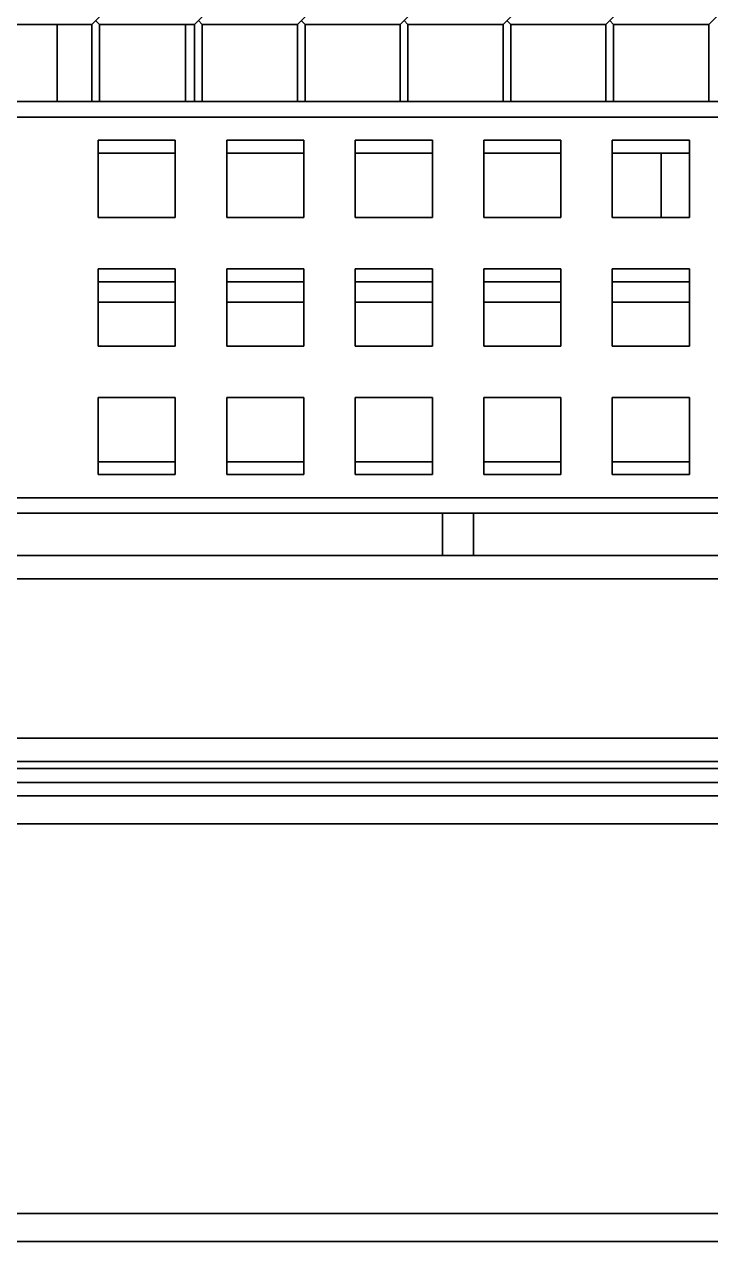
# Model space of a CAD drawing. Header units: millimetres. Extents: x 32496 to 166256, y 3504 to 23939.
# Drawn here: x 96707 to 96974, y 19902.3 to 20375.6 of the extents above; entities that cross this region are included whole.
import ezdxf

# ---------------------------------------------------------------- set-up
doc = ezdxf.new("R2010")
doc.units = ezdxf.units.MM
doc.layers.get('0').update_dxf_attribs({"lineweight": 35})

# ---------------------------------------------------------------- blocks, each defined once
blk = doc.blocks.new('8-1250')
at = {"linetype": 'Continuous'}
for p, q in [((-3266.63, -34384.79), (-3229.63, -34384.79)), ((-3243.13, -34414.79), (-3243.13, -34384.79)), ((-3229.63, -34384.79), (-3226.63, -34381.79)), ((-3229.63, -34384.79), (-3229.63, -34414.79)), ((-3226.63, -34384.79), (-3228.13, -34383.29)), ((-3226.63, -34384.79), (-3226.63, -34414.79)), ((-3226.63, -34384.79), (-3189.63, -34384.79)), ((-3193.13, -34384.79), (-3193.13, -34414.79)), ((-3189.63, -34384.79), (-3186.63, -34381.79)), ((-3189.63, -34384.79), (-3189.63, -34414.79)), ((-3186.63, -34384.79), (-3188.13, -34383.29)), ((-3186.63, -34384.79), (-3186.63, -34414.79)), ((-3186.63, -34384.79), (-3149.63, -34384.79)), ((-3149.63, -34384.79), (-3146.63, -34381.79)), ((-3149.63, -34384.79), (-3149.63, -34414.79)), ((-3146.63, -34384.79), (-3148.13, -34383.29)), ((-3146.63, -34384.79), (-3146.63, -34414.79)), ((-3146.63, -34384.79), (-3109.63, -34384.79)), ((-3109.63, -34384.79), (-3106.63, -34381.79)), ((-3109.63, -34384.79), (-3109.63, -34414.79)), ((-3106.63, -34384.79), (-3108.13, -34383.29)), ((-3106.63, -34384.79), (-3106.63, -34414.79)), ((-3106.63, -34384.79), (-3069.63, -34384.79)), ((-3069.63, -34384.79), (-3066.63, -34381.79)), ((-3069.63, -34384.79), (-3069.63, -34414.79)), ((-3066.63, -34384.79), (-3068.13, -34383.29)), ((-3066.63, -34384.79), (-3066.63, -34414.79)), ((-3066.63, -34384.79), (-3029.63, -34384.79)), ((-3029.63, -34384.79), (-3026.63, -34381.79)), ((-3029.63, -34384.79), (-3029.63, -34414.79)), ((-3026.63, -34384.79), (-3028.13, -34383.29)), ((-3026.63, -34384.79), (-3026.63, -34414.79)), ((-3026.63, -34384.79), (-2989.63, -34384.79)), ((-2989.63, -34384.79), (-2986.63, -34381.79)), ((-2989.63, -34384.79), (-2989.63, -34414.79)), ((-2665.63, -34414.79), (-3291.63, -34414.79)), ((-3291.63, -34420.79), (-2665.63, -34420.79)), ((-3227.13, -34459.79), (-3227.13, -34429.79)), ((-3227.13, -34429.79), (-3197.13, -34429.79)), ((-3197.13, -34429.79), (-3197.13, -34459.79)), ((-3177.13, -34459.79), (-3177.13, -34429.79)), ((-3177.13, -34429.79), (-3147.13, -34429.79)), ((-3147.13, -34429.79), (-3147.13, -34459.79)), ((-3127.13, -34459.79), (-3127.13, -34429.79)), ((-3127.13, -34429.79), (-3097.13, -34429.79)), ((-3097.13, -34429.79), (-3097.13, -34459.79)), ((-3077.13, -34459.79), (-3077.13, -34429.79)), ((-3077.13, -34429.79), (-3047.13, -34429.79)), ((-3047.13, -34429.79), (-3047.13, -34459.79)), ((-3027.13, -34459.79), (-3027.13, -34429.79)), ((-3027.13, -34429.79), (-2997.13, -34429.79)), ((-2997.13, -34429.79), (-2997.13, -34459.79)), ((-3197.13, -34434.79), (-3227.13, -34434.79)), ((-3147.13, -34434.79), (-3177.13, -34434.79)), ((-3097.13, -34434.79), (-3127.13, -34434.79)), ((-3047.13, -34434.79), (-3077.13, -34434.79)), ((-2997.13, -34434.79), (-3027.13, -34434.79)), ((-3008.13, -34434.79), (-3008.13, -34459.79)), ((-3197.13, -34459.79), (-3227.13, -34459.79)), ((-3147.13, -34459.79), (-3177.13, -34459.79)), ((-3097.13, -34459.79), (-3127.13, -34459.79)), ((-3047.13, -34459.79), (-3077.13, -34459.79)), ((-2997.13, -34459.79), (-3027.13, -34459.79)), ((-3227.13, -34509.79), (-3227.13, -34479.79)), ((-3227.13, -34479.79), (-3197.13, -34479.79)), ((-3197.13, -34479.79), (-3197.13, -34509.79)), ((-3177.13, -34509.79), (-3177.13, -34479.79)), ((-3177.13, -34479.79), (-3147.13, -34479.79)), ((-3147.13, -34479.79), (-3147.13, -34509.79)), ((-3127.13, -34509.79), (-3127.13, -34479.79)), ((-3127.13, -34479.79), (-3097.13, -34479.79)), ((-3097.13, -34479.79), (-3097.13, -34509.79)), ((-3077.13, -34509.79), (-3077.13, -34479.79)), ((-3077.13, -34479.79), (-3047.13, -34479.79)), ((-3047.13, -34479.79), (-3047.13, -34509.79)), ((-3027.13, -34509.79), (-3027.13, -34479.79)), ((-3027.13, -34479.79), (-2997.13, -34479.79)), ((-2997.13, -34479.79), (-2997.13, -34509.79)), ((-3197.13, -34484.79), (-3227.13, -34484.79)), ((-3147.13, -34484.79), (-3177.13, -34484.79)), ((-3097.13, -34484.79), (-3127.13, -34484.79)), ((-3047.13, -34484.79), (-3077.13, -34484.79)), ((-2997.13, -34484.79), (-3027.13, -34484.79)), ((-3197.13, -34492.79), (-3227.13, -34492.79)), ((-3147.13, -34492.79), (-3177.13, -34492.79)), ((-3097.13, -34492.79), (-3127.13, -34492.79)), ((-3047.13, -34492.79), (-3077.13, -34492.79)), ((-2997.13, -34492.79), (-3027.13, -34492.79)), ((-3197.13, -34509.79), (-3227.13, -34509.79)), ((-3147.13, -34509.79), (-3177.13, -34509.79)), ((-3097.13, -34509.79), (-3127.13, -34509.79)), ((-3047.13, -34509.79), (-3077.13, -34509.79)), ((-2997.13, -34509.79), (-3027.13, -34509.79)), ((-3227.13, -34559.79), (-3227.13, -34529.79)), ((-3227.13, -34529.79), (-3197.13, -34529.79)), ((-3197.13, -34529.79), (-3197.13, -34559.79)), ((-3177.13, -34559.79), (-3177.13, -34529.79)), ((-3177.13, -34529.79), (-3147.13, -34529.79)), ((-3147.13, -34529.79), (-3147.13, -34559.79)), ((-3127.13, -34559.79), (-3127.13, -34529.79)), ((-3127.13, -34529.79), (-3097.13, -34529.79)), ((-3097.13, -34529.79), (-3097.13, -34559.79)), ((-3077.13, -34559.79), (-3077.13, -34529.79)), ((-3077.13, -34529.79), (-3047.13, -34529.79)), ((-3047.13, -34529.79), (-3047.13, -34559.79)), ((-3027.13, -34559.79), (-3027.13, -34529.79)), ((-3027.13, -34529.79), (-2997.13, -34529.79)), ((-2997.13, -34529.79), (-2997.13, -34559.79)), ((-3227.13, -34554.79), (-3197.13, -34554.79)), ((-3177.13, -34554.79), (-3147.13, -34554.79)), ((-3127.13, -34554.79), (-3097.13, -34554.79)), ((-3077.13, -34554.79), (-3047.13, -34554.79)), ((-3027.13, -34554.79), (-2997.13, -34554.79)), ((-3197.13, -34559.79), (-3227.13, -34559.79)), ((-3147.13, -34559.79), (-3177.13, -34559.79)), ((-3097.13, -34559.79), (-3127.13, -34559.79)), ((-3047.13, -34559.79), (-3077.13, -34559.79)), ((-2997.13, -34559.79), (-3027.13, -34559.79)), ((-2665.63, -34568.79), (-3286.63, -34568.79)), ((-3291.63, -34574.79), (-2665.63, -34574.79)), ((-3093.13, -34574.79), (-3093.13, -34591.29)), ((-3081.13, -34591.29), (-3081.13, -34574.79)), ((-2569.13, -34591.29), (-3293.43, -34591.29)), ((-2569.13, -34600.29), (-3296.02, -34600.29)), ((-2569.13, -34662.29), (-3491.63, -34662.29)), ((3761.37, -34674.01), (-7907.13, -34674.01)), ((-2486.13, -34671.29), (-3574.63, -34671.29)), ((3761.37, -34679.48), (-7907.13, -34679.48)), ((3115.87, -34684.6), (-7857.13, -34684.6)), ((3115.87, -34695.54), (-7857.13, -34695.54)), ((4052.87, -34847.03), (-7783.13, -34847.03)), ((4052.87, -34857.98), (-7783.13, -34857.98))]:
    blk.add_line(p, q, dxfattribs=at)

msp = doc.modelspace()

# ---------------------------------------------------------------- block references
at = {"color": 6}
msp.add_blockref('8-1250', (99962.893, 54760.291), dxfattribs=at)

doc.saveas('drawing.dxf')
